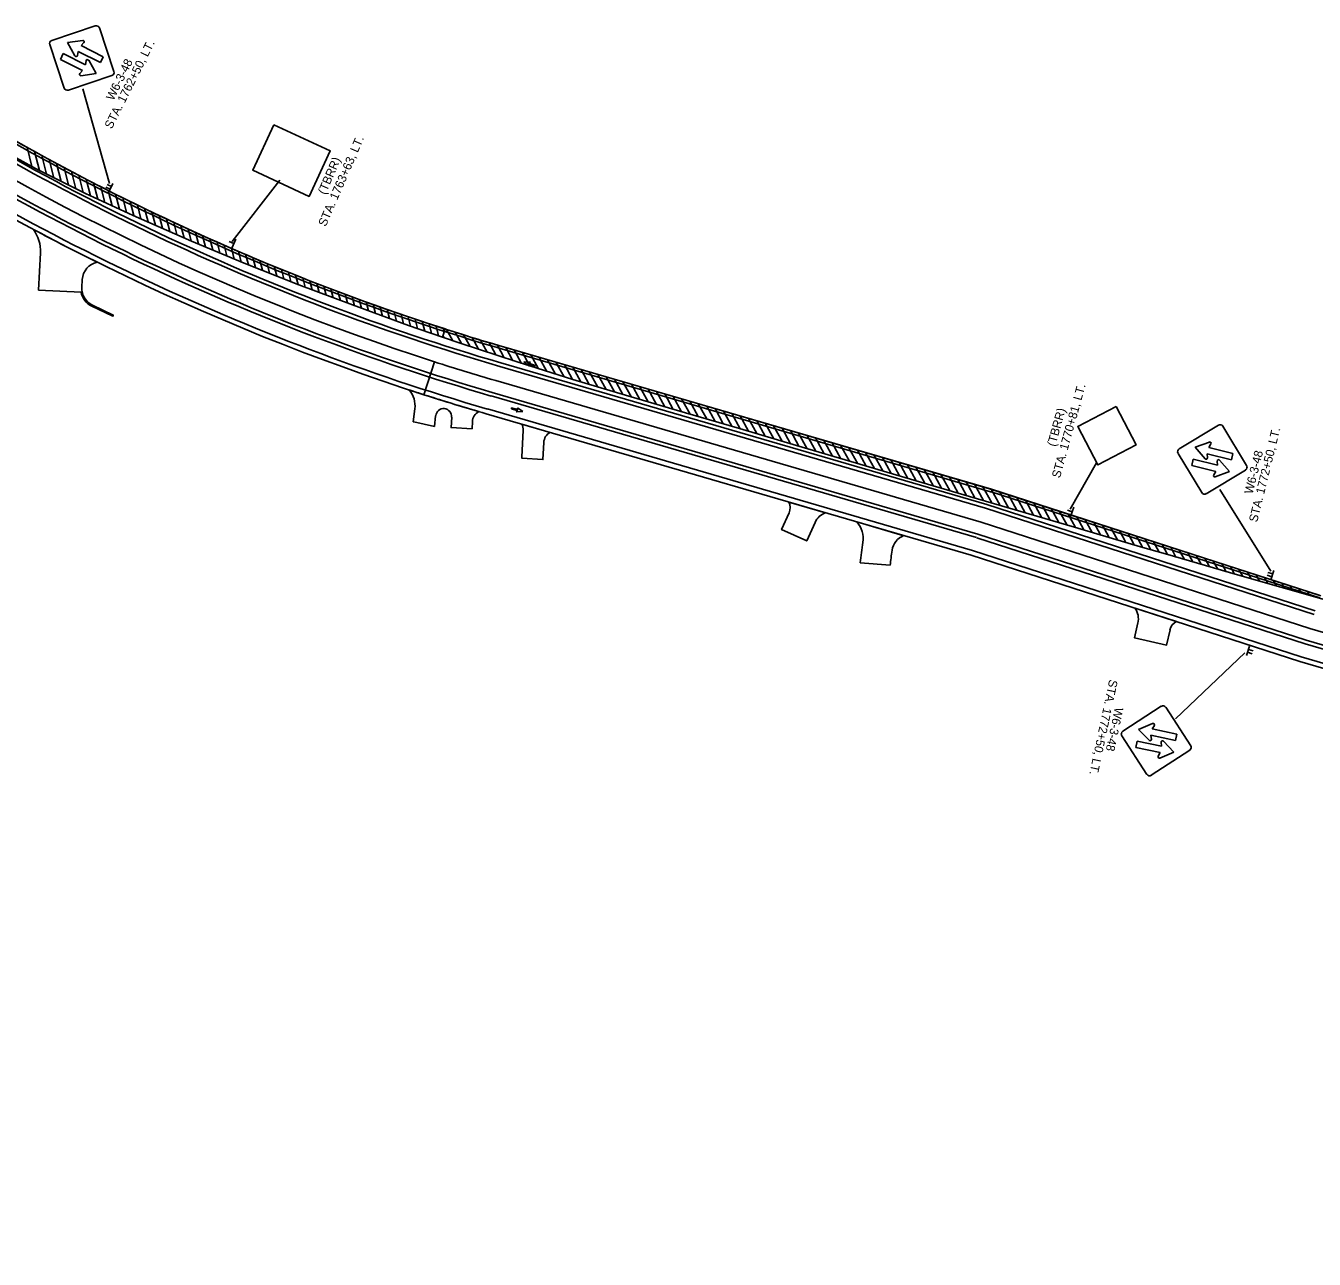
# Model space of a CAD drawing. Extents: x 134216 to 153308, y 327065 to 339865.
# Drawn here: x 148176 to 149221, y 330633 to 331634 of the extents above; entities that cross this region are included whole.
import ezdxf

# ---------------------------------------------------------------- set-up
doc = ezdxf.new("R2010")
doc.units = 0
for name, color, linetype in [('_CIVIL_CONSTRUCTION', 7, 'Continuous'), ('DR_P_Erosion_Control', 7, 'Continuous'), ('DR_P_Inlet_Protection', 7, 'Continuous'), ('DR_X_GenericNode', 7, 'Continuous'), ('SC_Shading2', 7, 'Continuous'), ('SH_Text', 7, 'Continuous'), ('UT_X_Misc_Cells', 7, 'Continuous')]:
    doc.layers.add(name, color=color, linetype=linetype)

msp = doc.modelspace()

# ---------------------------------------------------------------- linework, layer by layer
at = {"layer": '_CIVIL_CONSTRUCTION'}
for p, q in [((148177.2, 331535.5), (148181.2, 331519.9)), ((148183.2, 331532.2), (148187.2, 331516.8)), ((148189.2, 331528.8), (148193.1, 331513.8)), ((148195.2, 331525.6), (148199, 331510.8)), ((148201.2, 331522.3), (148205, 331507.8)), ((148207.2, 331519.1), (148210.9, 331504.9)), ((148213.2, 331515.9), (148216.8, 331501.9)), ((148219.2, 331512.8), (148222.8, 331498.9)), ((148225.2, 331509.7), (148228.7, 331496.1)), ((148231.1, 331506.6), (148234.5, 331493.5)), ((148237.1, 331503.5), (148240.4, 331490.8)), ((148243, 331500.5), (148246.2, 331488.1)), ((148249, 331497.5), (148252.1, 331485.4)), ((148254.9, 331494.5), (148257.9, 331482.8)), ((148260.8, 331491.6), (148263.8, 331480.1)), ((148266.7, 331488.7), (148269.6, 331477.5)), ((148272.6, 331485.8), (148275.4, 331474.9)), ((148278.5, 331483), (148281.3, 331472.4)), ((148284.4, 331480.1), (148287.1, 331469.8)), ((148290.3, 331477.4), (148292.9, 331467.2)), ((148296.2, 331474.6), (148298.7, 331464.7)), ((148302, 331471.9), (148304.6, 331462.1)), ((148307.9, 331469.2), (148310.4, 331459.5)), ((148313.8, 331466.5), (148316.2, 331457.1)), ((148319.6, 331463.8), (148322, 331454.7)), ((148325.4, 331461.2), (148327.8, 331452.3)), ((148331.3, 331458.6), (148333.5, 331449.9)), ((148337.1, 331456.1), (148339.3, 331447.5)), ((148342.9, 331453.5), (148345.1, 331445)), ((148348.7, 331451), (148350.9, 331442.6)), ((148354.5, 331448.5), (148356.7, 331440.3)), ((148360.3, 331446), (148362.4, 331438)), ((148366.1, 331443.6), (148368.2, 331435.7)), ((148371.9, 331441.2), (148373.9, 331433.4)), ((148377.7, 331438.8), (148379.7, 331431.1)), ((148383.5, 331436.4), (148385.5, 331428.8)), ((148221.7, 331421.7), (148222, 331428.2)), ((148389.2, 331434.1), (148391.2, 331426.5)), ((148395, 331431.8), (148397, 331424.2)), ((148400.8, 331429.5), (148402.7, 331422)), ((148406.5, 331427.2), (148408.4, 331419.9)), ((148412.2, 331425), (148414.1, 331417.7)), ((148418, 331422.8), (148419.8, 331415.6)), ((148423.7, 331420.6), (148425.6, 331413.4)), ((148429.4, 331418.4), (148431.3, 331411.3)), ((148435.1, 331416.3), (148437, 331409.2)), ((148440.9, 331414.2), (148442.7, 331407)), ((148446.6, 331412.1), (148448.4, 331404.9)), ((148452.3, 331410), (148454.1, 331402.8)), ((148458, 331407.9), (148459.8, 331400.7)), ((148463.6, 331405.9), (148465.5, 331398.6)), ((148469.3, 331403.9), (148471.2, 331396.5)), ((148475, 331401.9), (148476.9, 331394.4)), ((148480.7, 331400), (148482.6, 331392.3)), ((148486.3, 331398), (148488.3, 331390.3)), ((148492, 331396.1), (148494, 331388.4)), ((148497.6, 331394.2), (148499.7, 331386.4)), ((148503.3, 331392.3), (148505.3, 331384.5)), ((148508.9, 331390.5), (148511, 331382.6)), ((148514.1, 331381.5), (148516.2, 331388.1)), ((148516.2, 331388.1), (148514.1, 331381.5)), ((148514.5, 331382.8), (148515.5, 331381)), ((148514.6, 331388.7), (148515.4, 331385.6)), ((148517.5, 331387.7), (148522.5, 331378.6)), ((148524.4, 331385.5), (148529.5, 331376.2)), ((148531.3, 331383.3), (148536.5, 331373.9)), ((148538.2, 331381.2), (148543.4, 331371.6)), ((148545, 331379.1), (148550.4, 331369.3)), ((148551.9, 331377.1), (148557.4, 331367)), ((148558.7, 331375), (148564.3, 331364.7)), ((148957.8, 331258.5), (148563.6, 331373.6)), ((148565.5, 331373.1), (148571.3, 331362.4)), ((148499, 331334.8), (148507.6, 331361.5)), ((148499, 331334.8), (148507.6, 331361.5)), ((148507.6, 331361.5), (148499, 331334.8)), ((148572.3, 331371.1), (148578.2, 331360.2)), ((148579.1, 331369.1), (148585.1, 331358)), ((148585.8, 331367.1), (148592, 331355.9)), ((148592.6, 331365.1), (148598.9, 331353.7)), ((148599.4, 331363.1), (148605.8, 331351.5)), ((148606.2, 331361.2), (148612.7, 331349.3)), ((148613, 331359.2), (148619.6, 331347.1)), ((148619.8, 331357.2), (148626.4, 331345.1)), ((148626.6, 331355.2), (148633.2, 331343.1)), ((148633.4, 331353.2), (148640, 331341)), ((148640.1, 331351.3), (148646.9, 331339)), ((148646.9, 331349.3), (148653.7, 331337)), ((148653.7, 331347.3), (148660.5, 331334.9)), ((148660.5, 331345.3), (148667.3, 331332.9)), ((148667.3, 331343.3), (148674.1, 331330.9)), ((148674.1, 331341.3), (148680.9, 331328.9)), ((148680.9, 331339.4), (148687.7, 331326.9)), ((148687.7, 331337.4), (148694.5, 331324.9)), ((148694.4, 331335.4), (148701.3, 331322.9)), ((148701.2, 331333.4), (148708.1, 331320.9)), ((148708, 331331.4), (148714.9, 331319)), ((148714.8, 331329.5), (148721.6, 331317)), ((148721.6, 331327.5), (148728.4, 331315.1)), ((148728.4, 331325.5), (148735.2, 331313.1)), ((148735.2, 331323.5), (148741.9, 331311.1)), ((148742, 331321.5), (148748.7, 331309.2)), ((148748.7, 331319.5), (148755.5, 331307.2)), ((148578.4, 331310.9), (148601.4, 331304.2)), ((148755.5, 331317.6), (148762.3, 331305.2)), ((148762.3, 331315.6), (148769.1, 331303.2)), ((148769.1, 331313.6), (148775.9, 331301.1)), ((148775.9, 331311.6), (148782.8, 331299.1)), ((148782.7, 331309.6), (148789.6, 331297.1)), ((148789.5, 331307.7), (148796.4, 331295)), ((148796.3, 331305.7), (148803.2, 331293)), ((148803, 331303.7), (148810, 331291)), ((148809.8, 331301.7), (148816.8, 331288.9)), ((148816.6, 331299.7), (148823.7, 331286.9)), ((148823.4, 331297.7), (148830.5, 331284.9)), ((148830.2, 331295.8), (148837.3, 331282.8)), ((148837, 331293.8), (148844.1, 331280.8)), ((148843.8, 331291.8), (148850.9, 331278.8)), ((148850.6, 331289.8), (148857.7, 331276.8)), ((148857.3, 331287.8), (148864.5, 331274.8)), ((148864.1, 331285.9), (148871.3, 331272.9)), ((148870.9, 331283.9), (148878, 331270.9)), ((148877.7, 331281.9), (148884.8, 331268.9)), ((148884.5, 331279.9), (148891.6, 331266.9)), ((148891.3, 331277.9), (148898.4, 331264.9)), ((148898.1, 331275.9), (148905.2, 331262.9)), ((148904.9, 331274), (148912, 331261)), ((148911.7, 331272), (148918.8, 331259)), ((148918.4, 331270), (148925.6, 331257)), ((148925.2, 331268), (148932.4, 331255)), ((148932, 331266), (148939.2, 331253)), ((148938.8, 331264.1), (148946, 331251)), ((148945.6, 331262.1), (148952.8, 331249)), ((148952.4, 331260.1), (148959.6, 331247)), ((149225.1, 331172.1), (148957.8, 331258.5)), ((148959.2, 331258.1), (148966.4, 331245)), ((148794.9, 331247.7), (148824.7, 331239)), ((148966.1, 331255.8), (148973.1, 331243)), ((148973.1, 331253.6), (148979.9, 331241)), ((148980, 331251.3), (148986.7, 331239)), ((148986.9, 331249.1), (148993.5, 331237)), ((148993.8, 331246.9), (149000.3, 331235)), ((149000.8, 331244.6), (149007.1, 331233)), ((149007.7, 331242.4), (149013.9, 331231)), ((149014.6, 331240.1), (149020.7, 331229)), ((149021.6, 331237.9), (149027.5, 331227.1)), ((148850.2, 331231.6), (148888.3, 331220.4)), ((149028.5, 331235.7), (149034.3, 331225.1)), ((149035.4, 331233.4), (149041.1, 331223.1)), ((149042.3, 331231.2), (149047.9, 331221)), ((149049.3, 331228.9), (149054.7, 331219)), ((149056.2, 331226.7), (149061.5, 331217)), ((149063.1, 331224.5), (149068.3, 331215)), ((149070.1, 331222.2), (149075.1, 331213)), ((149077, 331220), (149081.9, 331211)), ((149083.9, 331217.7), (149088.7, 331209)), ((149090.8, 331215.5), (149095.5, 331207.1)), ((149097.8, 331213.3), (149102.2, 331205.1)), ((149104.7, 331211), (149109, 331203.1)), ((149111.6, 331208.8), (149115.8, 331201.2)), ((149118.6, 331206.6), (149122.6, 331199.2)), ((148877.3, 331196.4), (148853, 331198.4)), ((149125.5, 331204.3), (149129.4, 331197.2)), ((149132.4, 331202.1), (149136.2, 331195.2)), ((149139.3, 331199.8), (149143, 331193.2)), ((149146.3, 331197.6), (149149.8, 331191.2)), ((149153.2, 331195.4), (149156.6, 331189.2)), ((149160.1, 331193.1), (149163.3, 331187.3)), ((149167.1, 331190.9), (149170.1, 331185.4)), ((149174, 331188.6), (149176.8, 331183.4)), ((149180.9, 331186.4), (149183.6, 331181.5)), ((149187.9, 331184.2), (149190.4, 331179.6)), ((149194.8, 331181.9), (149197.1, 331177.7)), ((149201.7, 331179.7), (149203.9, 331175.8)), ((149208.6, 331177.4), (149210.6, 331173.8)), ((149215.6, 331175.2), (149217.4, 331171.9)), ((149075.8, 331161.5), (149109.3, 331150.7))]:
    msp.add_line(p, q, dxfattribs=at)
for points in [[(148096.8, 331570.7), (148104.1, 331565.4), (148142.3, 331541.4), (148184.2, 331518.3), (148224.6, 331498), (148263.4, 331480.2), (148310.5, 331459.4), (148353.4, 331441.6), (148397.7, 331423.9), (148441.1, 331407.6), (148486.6, 331390.9), (148514.1, 331381.5)], [(148188.1, 331449.8), (148186.6, 331419.7), (148221, 331418)], [(148229.9, 331406.6), (148246.8, 331398.5), (148247.2, 331399.4), (148230.3, 331407.5)], [(148514.1, 331381.5), (148529.3, 331376.3), (148573.8, 331361.6), (148619.8, 331347.1), (148662.6, 331334.3), (148711.3, 331320), (148755.1, 331307.3), (148801.2, 331293.6), (148845.2, 331280.5), (148893.8, 331266.3), (148941.5, 331252.3), (149026.6, 331227.3), (149026.6, 331227.4), (149032.2, 331225.7), (149080.1, 331211.5), (149100.4, 331205.7), (149158.8, 331188.6), (149434.4, 331110.2), (149527.4, 331081.1)], [(148557.3, 331346.2), (148951.1, 331231.3), (149217.6, 331145.1), (149909.5, 330943.1), (150180.5, 330872.4), (150858.9, 330674.3), (150855.8, 330663.8), (150903.8, 330649.7), (150899, 330633.4), (150173.1, 330845.4), (149902, 330916.2), (149209.4, 331118.4), (148942.8, 331204.5), (148549.5, 331319.4)], [(148557.3, 331346.2), (148951.1, 331231.3), (149217.6, 331145.1), (149909.5, 330943.1), (150180.5, 330872.4), (150858.9, 330674.3), (150855.8, 330663.8), (150903.8, 330649.7), (150899, 330633.4), (150173.1, 330845.4), (149902, 330916.2), (149209.4, 331118.4), (148942.8, 331204.5), (148549.5, 331319.4)], [(148508.6, 331317.7), (148507.6, 331309.1), (148490.8, 331312.8), (148490.5, 331312.9), (148491.8, 331323.4)], [(148538.4, 331313), (148538.1, 331307.2), (148521.1, 331308.1), (148521.6, 331316.6)], [(148596.3, 331296), (148595.6, 331282.1), (148578.5, 331283.2), (148578.5, 331284.4), (148579.6, 331305.7)], [(148816.3, 331231.1), (148809.6, 331216.2), (148789.2, 331225.4), (148795.2, 331238.9)], [(149104.2, 331144.1), (149101.4, 331131.6), (149075.4, 331137.5), (149078.2, 331149.6)]]:
    msp.add_lwpolyline(points, dxfattribs=at)
for centre, radius, start, end in [((149090.9, 333173.8), 1875.9, 235.6683, 252.1603), ((149090.9, 333173.8), 1903.9, 235.6683, 252.1603), ((149090.9, 333173.8), 1931.9, 235.6683, 252.1603), ((149090.9, 333173.8), 1931.9, 241.9482, 243.6776), ((148158.1, 331451.3), 30, 357.2255, 35.9131), ((148237, 331427.5), 15, 100.6807, 177.2255), ((148236.7, 331421), 16, 190.8893, 244.6306), ((148236.7, 331421), 15, 177.2255, 244.6306), ((149089.3, 333174.3), 1875.9, 252.2091, 253.7251), ((149090.9, 333173.8), 1903.9, 252.1603, 253.7251), ((149090.9, 333173.8), 1903.9, 252.1603, 253.7251), ((148471.9, 331325.8), 20, 353.0102, 39.8601), ((149090.9, 333173.8), 1931.9, 251.7939, 252.1603), ((149090.9, 333173.8), 1931.9, 252.1603, 253.54), ((149090.9, 333173.8), 1931.9, 252.1603, 253.7251), ((149090.9, 333173.8), 1931.9, 252.1603, 253.7251), ((148515.1, 331317), 6.5, 356.7471, 173.0102), ((148548.4, 331312.4), 10, 119.2188, 176.7471), ((148569.6, 331306.2), 10, 357.0672, 28.1521), ((148606.3, 331295.5), 10, 119.2981, 177.0672), ((148786.1, 331243), 10, 335.91, 28.1521), ((148830, 331225), 15, 110.595, 155.91), ((148835.3, 331218.2), 20, 350.8145, 41.9367), ((149064.5, 331181.1), 212.2, 170.8145, 175.3324), ((148893.6, 331206.4), 15, 110.595, 171.594), ((149064.5, 331181.1), 187.8, 171.594, 175.3324), ((149063.5, 331152.9), 15, 347.1992, 35.2186), ((149113.9, 331141.9), 10, 117.6615, 167.1992)]:
    msp.add_arc(centre, radius, start, end, dxfattribs=at)
at = {"layer": 'DR_P_Erosion_Control'}
for p, q in [((148244, 331506.2), (148222.4, 331582.8)), ((148382.1, 331508.9), (148343.6, 331459.2)), ((149044.5, 331279.6), (149023.2, 331241.8)), ((149186, 331191.5), (149144.7, 331258)), ((149164.9, 331125.5), (149108.6, 331071.9))]:
    msp.add_line(p, q, dxfattribs=at)
for points in [[(148377.4, 331553.7), (148360.3, 331516.9), (148406, 331495.7), (148423.1, 331532.6)], [(149060.4, 331325.2), (149029.4, 331309), (149045.7, 331277.8), (149076.7, 331294)]]:
    msp.add_lwpolyline(points, close=True, dxfattribs=at)
at = {"layer": 'DR_P_Inlet_Protection'}
for p, q in [((148222.4, 331622.2), (148210.1, 331620.5)), ((148210.1, 331620.5), (148216.1, 331609.7)), ((148218.1, 331610), (148218.6, 331613.3)), ((148218.6, 331613.3), (148236.7, 331604.3)), ((148221, 331618), (148223.3, 331620.4)), ((148239, 331609), (148221, 331618)), ((148206.6, 331611.5), (148204.3, 331606.8)), ((148204.3, 331606.8), (148222.3, 331597.8)), ((148224.7, 331602.5), (148206.6, 331611.5)), ((148225.2, 331605.8), (148224.7, 331602.5)), ((148233.2, 331595.3), (148227.2, 331606.1)), ((148236.7, 331604.3), (148239, 331609)), ((148222.3, 331597.8), (148220, 331595.4)), ((148220.9, 331593.6), (148233.2, 331595.3)), ((148244.6, 331501.4), (148241, 331503.2)), ((148245.7, 331503.6), (148242.1, 331505.3)), ((148246.9, 331506.1), (148243.4, 331498.9)), ((148245.2, 331502.5), (148245.2, 331502.5)), ((148344.8, 331457.4), (148341.2, 331459.1)), ((148346.5, 331461.1), (148343.2, 331453.8)), ((148344.8, 331457.4), (148344.8, 331457.4)), ((149136.1, 331296.4), (149124.5, 331292.1)), ((149124.5, 331292.1), (149132.7, 331282.8)), ((149135.6, 331292), (149137.3, 331294.8)), ((149155.2, 331287.2), (149135.6, 331292)), ((149123, 331282.6), (149121.8, 331277.4)), ((149142.6, 331277.7), (149123, 331282.6)), ((149134.6, 331283.6), (149134.4, 331286.9)), ((149134.4, 331286.9), (149153.9, 331282)), ((149142.4, 331281), (149142.6, 331277.7)), ((149152.5, 331272.5), (149144.3, 331281.8)), ((149153.9, 331282), (149155.2, 331287.2)), ((149121.8, 331277.4), (149141.3, 331272.6)), ((149141.3, 331272.6), (149139.6, 331269.8)), ((149140.9, 331268.2), (149152.5, 331272.5)), ((149024.8, 331239.8), (149021.1, 331241.2)), ((149026.2, 331243.6), (149023.5, 331236.1)), ((149024.8, 331239.8), (149024.8, 331239.8)), ((149186.8, 331187.1), (149182.9, 331188.3)), ((149187.5, 331189.4), (149183.6, 331190.6)), ((149188.3, 331192.1), (149185.9, 331184.5)), ((149187.1, 331188.3), (149187.1, 331188.3)), ((149166.1, 331123.3), (149168.5, 331130.9)), ((149167, 331125.9), (149170.8, 331124.7)), ((149167.3, 331127.1), (149167.3, 331127.1)), ((149167.7, 331128.2), (149171.5, 331127)), ((149090.1, 331068), (149078.7, 331063.3)), ((149078.7, 331063.3), (149087.2, 331054.4)), ((149088.7, 331058.5), (149108.5, 331054.3)), ((149089.1, 331055.2), (149088.7, 331058.5)), ((149089.8, 331063.7), (149091.5, 331066.5)), ((149109.6, 331059.5), (149089.8, 331063.7)), ((149108.5, 331054.3), (149109.6, 331059.5)), ((149077.6, 331053.8), (149076.5, 331048.6)), ((149076.5, 331048.6), (149096.2, 331044.4)), ((149097.3, 331049.6), (149077.6, 331053.8)), ((149097, 331052.9), (149097.3, 331049.6)), ((149107.3, 331044.7), (149098.8, 331053.7)), ((149096.2, 331044.4), (149094.6, 331041.5)), ((149095.9, 331040), (149107.3, 331044.7))]:
    msp.add_line(p, q, dxfattribs=at)
for points in [[(148197.3, 331622.2), (148232.5, 331634)], [(148235.9, 331632.3), (148247.7, 331597)], [(148207.4, 331583.5), (148195.6, 331618.8)], [(148246, 331593.7), (148210.8, 331581.9)], [(149111.6, 331290.9), (149143.4, 331310.1)], [(149147.1, 331309.2), (149166.3, 331277.4)], [(149129.9, 331255.4), (149110.7, 331287.2)], [(149165.4, 331273.7), (149133.5, 331254.5)], [(149065.8, 331061.7), (149097, 331082)], [(149100.7, 331081.2), (149121, 331050)], [(149085.3, 331026.8), (149065.1, 331058)], [(149120.2, 331046.3), (149089, 331026.1)]]:
    msp.add_lwpolyline(points, dxfattribs=at)
for centre, radius, start, end in [((148233.4, 331631.4), 2.66, 18.5039, 108.5039), ((148198.1, 331619.6), 2.66, 108.5039, 198.5039), ((148222.5, 331621.1), 1.06, 316.1377, 97.9094), ((148217, 331610.2), 1.06, 209.0984, 350.8702), ((148226.2, 331605.6), 1.06, 29.0984, 170.8702), ((148220.8, 331594.7), 1.06, 136.1377, 277.9094), ((148245.2, 331596.2), 2.66, 288.5039, 18.5039), ((148209.9, 331584.4), 2.66, 198.5039, 288.5039), ((149144.8, 331307.8), 2.66, 31.0993, 121.0993), ((149113, 331288.6), 2.66, 121.0993, 211.0993), ((149136.4, 331295.4), 1.06, 328.7331, 110.5048), ((149133.5, 331283.5), 1.06, 221.6938, 3.4655), ((149143.5, 331281.1), 1.06, 41.6938, 183.4655), ((149140.5, 331269.2), 1.06, 148.7331, 290.5048), ((149164, 331276), 2.66, 301.0993, 31.0993), ((149132.2, 331256.8), 2.66, 211.0993, 301.0993), ((149098.5, 331079.7), 2.66, 33.0341, 123.0341), ((149067.3, 331059.5), 2.66, 123.0341, 213.0341), ((149090.5, 331067), 1.06, 330.6679, 112.4396), ((149088, 331055.1), 1.06, 223.6286, 5.4004), ((149098, 331053), 1.06, 43.6286, 185.4004), ((149118.7, 331048.6), 2.66, 303.0341, 33.0341), ((149095.5, 331041), 1.06, 150.6679, 292.4396), ((149087.6, 331028.3), 2.66, 213.0341, 303.0341)]:
    msp.add_arc(centre, radius, start, end, dxfattribs=at)
at = {"layer": 'DR_X_GenericNode'}
for p, q in [((148955.5, 331245.6), (148561.5, 331360.6)), ((148553.7, 331333.8), (148947.1, 331218.9)), ((148550.6, 331323.2), (148944, 331208.3)), ((148550.6, 331323.2), (148944, 331208.3)), ((148959.1, 331256), (149225.6, 331169.9)), ((148955.5, 331245.6), (149222, 331159.5))]:
    msp.add_line(p, q, dxfattribs=at)
for points in [[(148564.6, 331371.2), (148958.7, 331256.1), (148959.1, 331256)], [(150177.1, 330859.8), (149906, 330930.6), (149213.8, 331132.7), (148947.4, 331218.8)], [(148944, 331208.3), (149210.5, 331122.2), (149903.1, 330920), (150174.1, 330849.2)]]:
    msp.add_lwpolyline(points, dxfattribs=at)
for radius in [1877.9, 1888.9, 1927.9, 1916.9]:
    msp.add_arc((149090.9, 333173.8), radius, 235.6683, 253.7251, dxfattribs=at)
at = {"layer": 'SC_Shading2'}
for p, q in [((148580.1, 331361.4), (148580.1, 331361.4)), ((148580.1, 331361.4), (148585.4, 331361.3)), ((148584.2, 331358.1), (148580.1, 331361.4)), ((148585.4, 331361.3), (148584.1, 331360.5)), ((148588.9, 331357.7), (148583.7, 331359.6)), ((148583.7, 331359.6), (148584.2, 331358.1)), ((148584.1, 331360.5), (148589.2, 331358.6)), ((148589.2, 331358.6), (148588.9, 331357.7)), ((148589, 331358.2), (148589, 331358.2)), ((148570, 331323.2), (148570.2, 331324.1)), ((148575.3, 331321.7), (148570, 331323.2)), ((148570.1, 331323.7), (148570.1, 331323.7)), ((148570.2, 331324.1), (148575.5, 331322.7)), ((148574, 331320.8), (148575.3, 331321.7)), ((148579.3, 331321.2), (148574, 331320.8)), ((148575.5, 331322.7), (148574.9, 331324.2)), ((148574.9, 331324.2), (148579.3, 331321.2)), ((148579.3, 331321.2), (148579.3, 331321.2))]:
    msp.add_line(p, q, dxfattribs=at)
at = {"layer": 'SH_Text'}
for q in [(148565.2, 331373.1), (149226.6, 331171.7)]:
    msp.add_line((148959.3, 331258.1), q, dxfattribs=at)
msp.add_arc((149090.9, 333173.8), 1875.9, 235.6683, 253.7251, dxfattribs=at)
at = {"layer": 'UT_X_Misc_Cells'}
for p, q in [((148954.6, 331242.7), (148560.7, 331357.8)), ((148554.5, 331336.6), (148948.2, 331221.7)), ((148954.5, 331242.8), (149221.1, 331156.6))]:
    msp.add_line(p, q, dxfattribs=at)
msp.add_lwpolyline([(148948.3, 331221.7), (149214.7, 331135.6), (149906.8, 330933.5), (150177.8, 330862.7)], dxfattribs=at)
for radius in [1891.9, 1913.9]:
    msp.add_arc((149090.9, 333173.8), radius, 235.6683, 253.7251, dxfattribs=at)

# ---------------------------------------------------------------- texts
at = {"layer": 'DR_P_Erosion_Control'}
for s, rotation, p in [('STA. 1762+50, LT.', 63.5039, (148245.9, 331549.9)), ('W6-3-48', 63.5039, (148247.2, 331572.9)), ('STA. 1763+63, LT.', 66.6733, (148419.5, 331470.7)), ('(TBRR)', 66.6733, (148419.2, 331496.6)), ('STA. 1770+81, LT.', 74.5959, (149014.9, 331266.7)), ('(TBRR)', 74.5959, (149011.1, 331292.3)), ('STA. 1772+50, LT.', 76.0993, (149174.8, 331230.9)), ('W6-3-48', 76.0993, (149171.1, 331253.7)), ('STA. 1772+50, LT.', 258.0341, (149055, 331104.1)), ('W6-3-48', 258.0341, (149059.5, 331081.5))]:
    msp.add_text(s, height=7, rotation=rotation, dxfattribs=at).set_placement(p)

doc.saveas('drawing.dxf')
